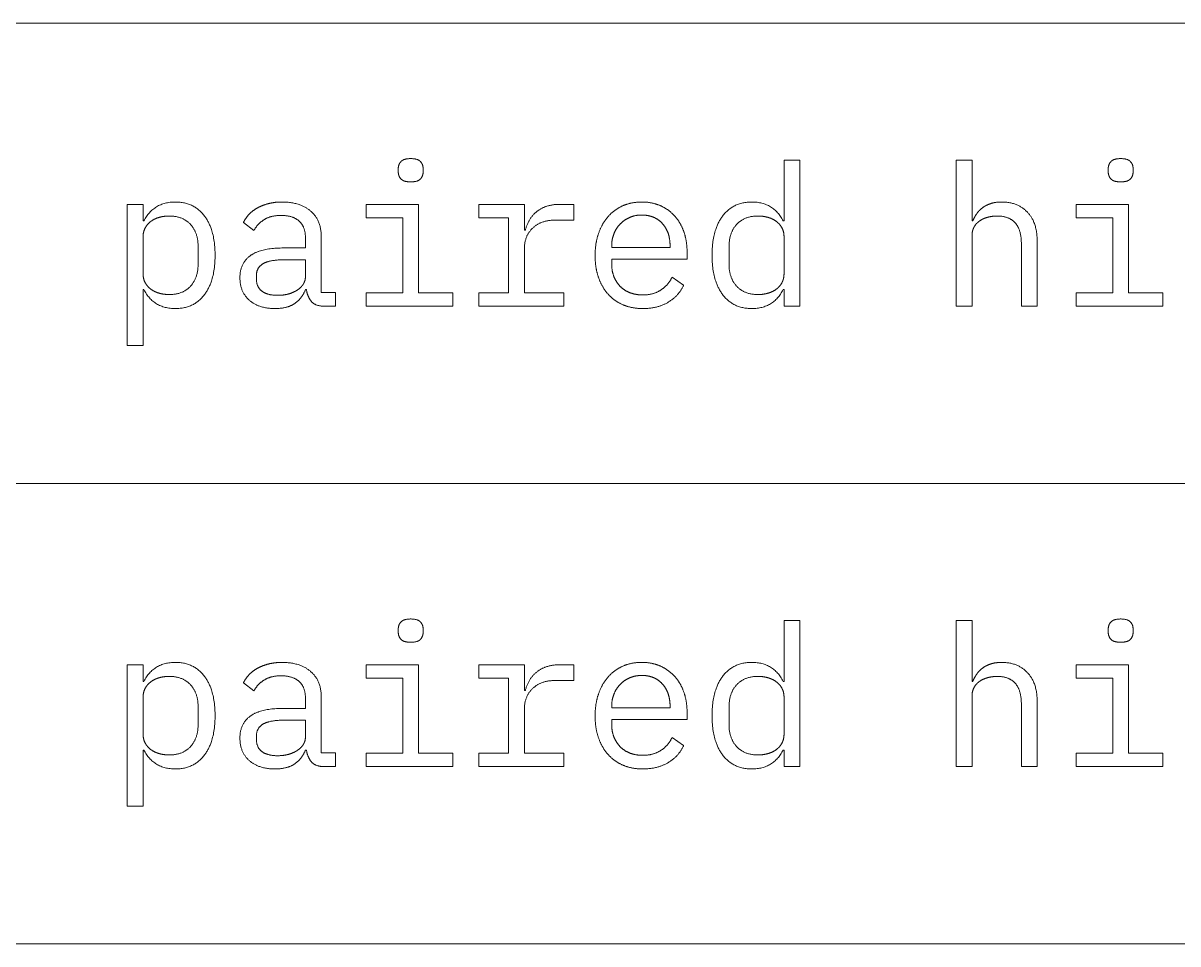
# Model space of a CAD drawing. Header units: millimetres. Extents: x 25 to 584, y 11 to 410.
# Drawn here: x 464.65 to 482.22, y 340 to 354 of the extents above; entities that cross this region are included whole.
import ezdxf

# ---------------------------------------------------------------- set-up
doc = ezdxf.new("R2010")
doc.units = ezdxf.units.MM
doc.layers.add('dims', color=7, linetype='Continuous', lineweight=5)

msp = doc.modelspace()

# ---------------------------------------------------------------- linework, layer by layer
at = {"layer": 'dims'}
for p, q in [((447.088, 354), (584, 354)), ((476.23, 351.916), (476.23, 350.992)), ((476.47, 351.916), (476.23, 351.916)), ((476.47, 349.696), (476.47, 351.916)), ((478.85, 351.916), (478.85, 349.696)), ((479.09, 351.916), (478.85, 351.916)), ((479.09, 350.992), (479.09, 351.916)), ((470.362, 351.787), (470.362, 351.739)), ((470.74, 351.739), (470.74, 351.787)), ((481.162, 351.787), (481.162, 351.739)), ((481.54, 351.739), (481.54, 351.787)), ((466.24, 351.244), (466.24, 349.096)), ((466.48, 351.244), (466.24, 351.244)), ((466.48, 350.992), (466.48, 351.244)), ((469.873, 351.244), (469.873, 351.04)), ((470.671, 351.244), (469.873, 351.244)), ((470.671, 349.9), (470.671, 351.244)), ((471.586, 351.244), (471.586, 351.04)), ((472.28, 351.244), (471.586, 351.244)), ((472.28, 350.854), (472.28, 351.244)), ((473.032, 351.244), (472.816, 351.244)), ((473.032, 351.004), (473.032, 351.244)), ((480.673, 351.244), (480.673, 351.04)), ((481.471, 351.244), (480.673, 351.244)), ((481.471, 349.9), (481.471, 351.244)), ((466.492, 350.992), (466.48, 350.992)), ((469.873, 351.04), (470.431, 351.04)), ((470.431, 351.04), (470.431, 349.9)), ((471.586, 351.04), (472.04, 351.04)), ((472.04, 351.04), (472.04, 349.9)), ((472.741, 351.004), (473.032, 351.004)), ((476.23, 350.992), (476.218, 350.992)), ((479.101, 350.992), (479.09, 350.992)), ((480.673, 351.04), (481.231, 351.04)), ((481.231, 351.04), (481.231, 349.9)), ((468.005, 350.968), (468.166, 350.848)), ((472.295, 350.854), (472.28, 350.854)), ((466.48, 350.191), (466.48, 350.749)), ((468.95, 350.734), (468.95, 350.581)), ((469.19, 349.906), (469.19, 350.758)), ((476.23, 350.749), (476.23, 350.191)), ((479.09, 349.696), (479.09, 350.77)), ((479.84, 350.647), (479.84, 349.696)), ((480.08, 349.696), (480.08, 350.689)), ((467.317, 350.602), (467.317, 350.338)), ((468.95, 350.581), (468.62, 350.581)), ((472.28, 349.9), (472.28, 350.569)), ((473.608, 350.59), (473.608, 350.611)), ((474.496, 350.59), (473.608, 350.59)), ((474.496, 350.623), (474.496, 350.59)), ((474.755, 350.41), (474.755, 350.524)), ((475.393, 350.338), (475.393, 350.602)), ((468.62, 350.401), (468.95, 350.401)), ((468.95, 350.401), (468.95, 350.146)), ((473.608, 350.41), (474.755, 350.41)), ((473.608, 350.338), (473.608, 350.41)), ((468.205, 350.104), (468.205, 350.167)), ((474.703, 350.017), (474.526, 350.137)), ((466.48, 349.948), (466.492, 349.948)), ((466.48, 349.096), (466.48, 349.948)), ((468.95, 349.948), (468.965, 349.948)), ((476.218, 349.948), (476.23, 349.948)), ((476.23, 349.948), (476.23, 349.696)), ((469.405, 349.906), (469.19, 349.906)), ((469.405, 349.696), (469.405, 349.906)), ((469.873, 349.9), (469.873, 349.696)), ((470.431, 349.9), (469.873, 349.9)), ((471.193, 349.9), (470.671, 349.9)), ((471.193, 349.696), (471.193, 349.9)), ((471.586, 349.9), (471.586, 349.696)), ((472.04, 349.9), (471.586, 349.9)), ((472.88, 349.9), (472.28, 349.9)), ((472.88, 349.696), (472.88, 349.9)), ((480.673, 349.9), (480.673, 349.696)), ((481.231, 349.9), (480.673, 349.9)), ((481.993, 349.9), (481.471, 349.9)), ((481.993, 349.696), (481.993, 349.9)), ((469.24, 349.696), (469.405, 349.696)), ((469.873, 349.696), (471.193, 349.696)), ((471.586, 349.696), (472.88, 349.696)), ((476.23, 349.696), (476.47, 349.696)), ((478.85, 349.696), (479.09, 349.696)), ((479.84, 349.696), (480.08, 349.696)), ((480.673, 349.696), (481.993, 349.696)), ((466.24, 349.096), (466.48, 349.096)), ((447.088, 347), (584, 347)), ((476.23, 344.916), (476.23, 343.992)), ((476.47, 344.916), (476.23, 344.916)), ((476.47, 342.696), (476.47, 344.916)), ((478.85, 344.916), (478.85, 342.696)), ((479.09, 344.916), (478.85, 344.916)), ((479.09, 343.992), (479.09, 344.916)), ((470.362, 344.787), (470.362, 344.739)), ((470.74, 344.739), (470.74, 344.787)), ((481.162, 344.787), (481.162, 344.739)), ((481.54, 344.739), (481.54, 344.787)), ((466.24, 344.244), (466.24, 342.096)), ((466.48, 344.244), (466.24, 344.244)), ((466.48, 343.992), (466.48, 344.244)), ((469.873, 344.244), (469.873, 344.04)), ((470.671, 344.244), (469.873, 344.244)), ((470.671, 342.9), (470.671, 344.244)), ((471.586, 344.244), (471.586, 344.04)), ((472.28, 344.244), (471.586, 344.244)), ((472.28, 343.854), (472.28, 344.244)), ((473.032, 344.244), (472.816, 344.244)), ((473.032, 344.004), (473.032, 344.244)), ((480.673, 344.244), (480.673, 344.04)), ((481.471, 344.244), (480.673, 344.244)), ((481.471, 342.9), (481.471, 344.244)), ((466.492, 343.992), (466.48, 343.992)), ((468.005, 343.968), (468.166, 343.848)), ((469.873, 344.04), (470.431, 344.04)), ((470.431, 344.04), (470.431, 342.9)), ((471.586, 344.04), (472.04, 344.04)), ((472.04, 344.04), (472.04, 342.9)), ((472.741, 344.004), (473.032, 344.004)), ((476.23, 343.992), (476.218, 343.992)), ((479.101, 343.992), (479.09, 343.992)), ((480.673, 344.04), (481.231, 344.04)), ((481.231, 344.04), (481.231, 342.9)), ((472.295, 343.854), (472.28, 343.854)), ((466.48, 343.191), (466.48, 343.749)), ((468.95, 343.734), (468.95, 343.581)), ((469.19, 342.906), (469.19, 343.758)), ((473.608, 343.59), (473.608, 343.611)), ((474.496, 343.623), (474.496, 343.59)), ((476.23, 343.749), (476.23, 343.191)), ((479.09, 342.696), (479.09, 343.77)), ((479.84, 343.647), (479.84, 342.696)), ((480.08, 342.696), (480.08, 343.689)), ((467.317, 343.602), (467.317, 343.338)), ((468.95, 343.581), (468.62, 343.581)), ((472.28, 342.9), (472.28, 343.569)), ((474.496, 343.59), (473.608, 343.59)), ((474.755, 343.41), (474.755, 343.524)), ((475.393, 343.338), (475.393, 343.602)), ((468.62, 343.401), (468.95, 343.401)), ((468.95, 343.401), (468.95, 343.146)), ((473.608, 343.41), (474.755, 343.41)), ((473.608, 343.338), (473.608, 343.41)), ((468.205, 343.104), (468.205, 343.167)), ((474.703, 343.017), (474.526, 343.137)), ((466.48, 342.948), (466.492, 342.948)), ((466.48, 342.096), (466.48, 342.948)), ((468.95, 342.948), (468.965, 342.948)), ((469.405, 342.906), (469.19, 342.906)), ((469.405, 342.696), (469.405, 342.906)), ((476.218, 342.948), (476.23, 342.948)), ((476.23, 342.948), (476.23, 342.696)), ((469.873, 342.9), (469.873, 342.696)), ((470.431, 342.9), (469.873, 342.9)), ((471.193, 342.9), (470.671, 342.9)), ((471.193, 342.696), (471.193, 342.9)), ((471.586, 342.9), (471.586, 342.696)), ((472.04, 342.9), (471.586, 342.9)), ((472.88, 342.9), (472.28, 342.9)), ((472.88, 342.696), (472.88, 342.9)), ((480.673, 342.9), (480.673, 342.696)), ((481.231, 342.9), (480.673, 342.9)), ((481.993, 342.9), (481.471, 342.9)), ((481.993, 342.696), (481.993, 342.9)), ((469.24, 342.696), (469.405, 342.696)), ((469.873, 342.696), (471.193, 342.696)), ((471.586, 342.696), (472.88, 342.696)), ((476.23, 342.696), (476.47, 342.696)), ((478.85, 342.696), (479.09, 342.696)), ((479.84, 342.696), (480.08, 342.696)), ((480.673, 342.696), (481.993, 342.696)), ((466.24, 342.096), (466.48, 342.096)), ((447.088, 340), (584, 340))]:
    msp.add_line(p, q, dxfattribs=at)
for points in [[(470.362, 351.787), (470.362, 351.853), (470.404, 351.896)], [(470.404, 351.896), (470.446, 351.94), (470.551, 351.94)], [(470.551, 351.94), (470.656, 351.94), (470.698, 351.896)], [(470.698, 351.896), (470.74, 351.853), (470.74, 351.787)], [(481.162, 351.787), (481.162, 351.853), (481.204, 351.896)], [(481.204, 351.896), (481.246, 351.94), (481.351, 351.94)], [(481.351, 351.94), (481.456, 351.94), (481.498, 351.896)], [(481.498, 351.896), (481.54, 351.853), (481.54, 351.787)], [(470.404, 351.629), (470.362, 351.673), (470.362, 351.739)], [(470.74, 351.739), (470.74, 351.673), (470.698, 351.629)], [(481.204, 351.629), (481.162, 351.673), (481.162, 351.739)], [(481.54, 351.739), (481.54, 351.673), (481.498, 351.629)], [(470.551, 351.586), (470.446, 351.586), (470.404, 351.629)], [(470.698, 351.629), (470.656, 351.586), (470.551, 351.586)], [(481.351, 351.586), (481.246, 351.586), (481.204, 351.629)], [(481.498, 351.629), (481.456, 351.586), (481.351, 351.586)], [(466.492, 350.992), (466.642, 351.28), (466.97, 351.28)], [(466.97, 351.28), (467.255, 351.28), (467.415, 351.067)], [(468.085, 351.085), (468.136, 351.142), (468.211, 351.185)], [(468.211, 351.185), (468.286, 351.229), (468.382, 351.254)], [(468.382, 351.254), (468.478, 351.28), (468.595, 351.28)], [(468.595, 351.28), (468.868, 351.28), (469.029, 351.142)], [(472.476, 351.14), (472.61, 351.244), (472.816, 351.244)], [(473.554, 351.059), (473.647, 351.166), (473.778, 351.223)], [(473.778, 351.223), (473.908, 351.28), (474.067, 351.28)], [(474.067, 351.28), (474.223, 351.28), (474.351, 351.223)], [(474.351, 351.223), (474.478, 351.166), (474.568, 351.065)], [(475.296, 351.067), (475.456, 351.28), (475.741, 351.28)], [(475.741, 351.28), (476.068, 351.28), (476.218, 350.992)], [(479.161, 351.101), (479.197, 351.154), (479.25, 351.193)], [(479.25, 351.193), (479.302, 351.232), (479.374, 351.256)], [(479.374, 351.256), (479.446, 351.28), (479.542, 351.28)], [(479.542, 351.28), (479.785, 351.28), (479.932, 351.125)], [(466.597, 350.984), (466.543, 350.944), (466.512, 350.885)], [(466.723, 351.046), (466.651, 351.025), (466.597, 350.984)], [(466.876, 351.067), (466.795, 351.067), (466.723, 351.046)], [(467.202, 350.939), (467.086, 351.067), (466.876, 351.067)], [(467.415, 351.067), (467.575, 350.854), (467.575, 350.47)], [(468.005, 350.968), (468.035, 351.028), (468.085, 351.085)], [(468.325, 351.014), (468.226, 350.953), (468.166, 350.848)], [(468.58, 351.076), (468.425, 351.076), (468.325, 351.014)], [(468.854, 350.99), (468.757, 351.076), (468.58, 351.076)], [(468.95, 350.734), (468.95, 350.905), (468.854, 350.99)], [(469.029, 351.142), (469.19, 351.004), (469.19, 350.758)], [(472.295, 350.854), (472.342, 351.037), (472.476, 351.14)], [(472.741, 351.004), (472.535, 351.004), (472.407, 350.884)], [(473.409, 350.803), (473.461, 350.953), (473.554, 351.059)], [(473.884, 351.046), (473.8, 351.01), (473.739, 350.947)], [(474.067, 351.082), (473.968, 351.082), (473.884, 351.046)], [(474.243, 351.049), (474.163, 351.082), (474.067, 351.082)], [(474.378, 350.954), (474.322, 351.016), (474.243, 351.049)], [(474.568, 351.065), (474.658, 350.965), (474.706, 350.827)], [(475.135, 350.47), (475.135, 350.854), (475.296, 351.067)], [(475.835, 351.067), (475.625, 351.067), (475.509, 350.939)], [(475.987, 351.046), (475.915, 351.067), (475.835, 351.067)], [(476.114, 350.984), (476.06, 351.025), (475.987, 351.046)], [(476.199, 350.885), (476.167, 350.944), (476.114, 350.984)], [(479.101, 350.992), (479.125, 351.049), (479.161, 351.101)], [(479.209, 350.995), (479.155, 350.959), (479.122, 350.902)], [(479.332, 351.049), (479.263, 351.031), (479.209, 350.995)], [(479.473, 351.067), (479.401, 351.067), (479.332, 351.049)], [(479.746, 350.963), (479.653, 351.067), (479.473, 351.067)], [(479.932, 351.125), (480.08, 350.971), (480.08, 350.689)], [(466.512, 350.885), (466.48, 350.827), (466.48, 350.749)], [(467.317, 350.602), (467.317, 350.812), (467.202, 350.939)], [(472.407, 350.884), (472.28, 350.764), (472.28, 350.569)], [(473.739, 350.947), (473.677, 350.884), (473.643, 350.798)], [(474.465, 350.809), (474.433, 350.893), (474.378, 350.954)], [(474.496, 350.623), (474.496, 350.725), (474.465, 350.809)], [(474.706, 350.827), (474.755, 350.689), (474.755, 350.524)], [(475.509, 350.939), (475.393, 350.812), (475.393, 350.602)], [(476.23, 350.749), (476.23, 350.827), (476.199, 350.885)], [(479.122, 350.902), (479.09, 350.845), (479.09, 350.77)], [(479.84, 350.647), (479.84, 350.86), (479.746, 350.963)], [(473.356, 350.467), (473.356, 350.653), (473.409, 350.803)], [(473.643, 350.798), (473.608, 350.713), (473.608, 350.611)], [(467.575, 350.47), (467.575, 350.086), (467.415, 349.873)], [(467.953, 350.131), (467.953, 350.347), (468.111, 350.464)], [(468.111, 350.464), (468.268, 350.581), (468.62, 350.581)], [(473.407, 350.135), (473.356, 350.284), (473.356, 350.467)], [(475.296, 349.873), (475.135, 350.086), (475.135, 350.47)], [(467.202, 350), (467.317, 350.128), (467.317, 350.338)], [(468.304, 350.341), (468.205, 350.281), (468.205, 350.167)], [(468.62, 350.401), (468.403, 350.401), (468.304, 350.341)], [(473.608, 350.338), (473.608, 350.236), (473.641, 350.149)], [(475.393, 350.338), (475.393, 350.128), (475.509, 350)], [(466.48, 350.191), (466.48, 350.113), (466.512, 350.054)], [(468.097, 349.786), (467.953, 349.912), (467.953, 350.131)], [(468.918, 350.033), (468.95, 350.086), (468.95, 350.146)], [(473.553, 349.88), (473.458, 349.987), (473.407, 350.135)], [(473.641, 350.149), (473.675, 350.062), (473.736, 349.999)], [(474.352, 349.939), (474.466, 350.011), (474.526, 350.137)], [(476.199, 350.054), (476.23, 350.113), (476.23, 350.191)], [(466.97, 349.66), (466.642, 349.66), (466.492, 349.948)], [(466.512, 350.054), (466.543, 349.996), (466.597, 349.955)], [(466.597, 349.955), (466.651, 349.915), (466.723, 349.894)], [(466.876, 349.873), (467.086, 349.873), (467.202, 350)], [(468.205, 350.104), (468.205, 349.984), (468.291, 349.922)], [(468.696, 349.883), (468.772, 349.906), (468.829, 349.943)], [(468.95, 349.948), (468.898, 349.813), (468.786, 349.736)], [(468.829, 349.943), (468.886, 349.981), (468.918, 350.033)], [(469.04, 349.768), (468.98, 349.84), (468.965, 349.948)], [(473.736, 349.999), (473.797, 349.936), (473.886, 349.901)], [(474.082, 349.867), (474.238, 349.867), (474.352, 349.939)], [(474.703, 350.017), (474.635, 349.861), (474.474, 349.76)], [(475.509, 350), (475.625, 349.873), (475.835, 349.873)], [(476.218, 349.948), (476.068, 349.66), (475.741, 349.66)], [(475.987, 349.894), (476.06, 349.915), (476.114, 349.955)], [(476.114, 349.955), (476.167, 349.996), (476.199, 350.054)], [(466.723, 349.894), (466.795, 349.873), (466.876, 349.873)], [(467.415, 349.873), (467.255, 349.66), (466.97, 349.66)], [(468.485, 349.66), (468.241, 349.66), (468.097, 349.786)], [(468.291, 349.922), (468.376, 349.861), (468.526, 349.861)], [(468.526, 349.861), (468.62, 349.861), (468.696, 349.883)], [(469.24, 349.696), (469.1, 349.696), (469.04, 349.768)], [(473.781, 349.717), (473.647, 349.774), (473.553, 349.88)], [(473.886, 349.901), (473.975, 349.867), (474.082, 349.867)], [(474.474, 349.76), (474.313, 349.66), (474.082, 349.66)], [(475.741, 349.66), (475.456, 349.66), (475.296, 349.873)], [(475.835, 349.873), (475.915, 349.873), (475.987, 349.894)], [(468.786, 349.736), (468.673, 349.66), (468.485, 349.66)], [(474.082, 349.66), (473.915, 349.66), (473.781, 349.717)], [(470.362, 344.787), (470.362, 344.853), (470.404, 344.896)], [(470.404, 344.896), (470.446, 344.94), (470.551, 344.94)], [(470.551, 344.94), (470.656, 344.94), (470.698, 344.896)], [(470.698, 344.896), (470.74, 344.853), (470.74, 344.787)], [(481.162, 344.787), (481.162, 344.853), (481.204, 344.896)], [(481.204, 344.896), (481.246, 344.94), (481.351, 344.94)], [(481.351, 344.94), (481.456, 344.94), (481.498, 344.896)], [(481.498, 344.896), (481.54, 344.853), (481.54, 344.787)], [(470.404, 344.629), (470.362, 344.673), (470.362, 344.739)], [(470.74, 344.739), (470.74, 344.673), (470.698, 344.629)], [(481.204, 344.629), (481.162, 344.673), (481.162, 344.739)], [(481.54, 344.739), (481.54, 344.673), (481.498, 344.629)], [(470.551, 344.586), (470.446, 344.586), (470.404, 344.629)], [(470.698, 344.629), (470.656, 344.586), (470.551, 344.586)], [(481.351, 344.586), (481.246, 344.586), (481.204, 344.629)], [(481.498, 344.629), (481.456, 344.586), (481.351, 344.586)], [(466.492, 343.992), (466.642, 344.28), (466.97, 344.28)], [(466.97, 344.28), (467.255, 344.28), (467.415, 344.067)], [(468.085, 344.085), (468.136, 344.142), (468.211, 344.185)], [(468.211, 344.185), (468.286, 344.229), (468.382, 344.254)], [(468.382, 344.254), (468.478, 344.28), (468.595, 344.28)], [(468.595, 344.28), (468.868, 344.28), (469.029, 344.142)], [(469.029, 344.142), (469.19, 344.004), (469.19, 343.758)], [(472.295, 343.854), (472.342, 344.037), (472.476, 344.14)], [(472.476, 344.14), (472.61, 344.244), (472.816, 344.244)], [(473.554, 344.059), (473.647, 344.166), (473.778, 344.223)], [(473.778, 344.223), (473.908, 344.28), (474.067, 344.28)], [(474.067, 344.28), (474.223, 344.28), (474.351, 344.223)], [(474.351, 344.223), (474.478, 344.166), (474.568, 344.065)], [(475.296, 344.067), (475.456, 344.28), (475.741, 344.28)], [(475.741, 344.28), (476.068, 344.28), (476.218, 343.992)], [(479.161, 344.101), (479.197, 344.154), (479.25, 344.193)], [(479.25, 344.193), (479.302, 344.232), (479.374, 344.256)], [(479.374, 344.256), (479.446, 344.28), (479.542, 344.28)], [(479.542, 344.28), (479.785, 344.28), (479.932, 344.125)], [(466.597, 343.984), (466.543, 343.944), (466.512, 343.885)], [(466.723, 344.046), (466.651, 344.025), (466.597, 343.984)], [(466.876, 344.067), (466.795, 344.067), (466.723, 344.046)], [(467.202, 343.939), (467.086, 344.067), (466.876, 344.067)], [(467.415, 344.067), (467.575, 343.854), (467.575, 343.47)], [(468.005, 343.968), (468.035, 344.028), (468.085, 344.085)], [(468.325, 344.014), (468.226, 343.953), (468.166, 343.848)], [(468.58, 344.076), (468.425, 344.076), (468.325, 344.014)], [(468.854, 343.99), (468.757, 344.076), (468.58, 344.076)], [(468.95, 343.734), (468.95, 343.905), (468.854, 343.99)], [(472.741, 344.004), (472.535, 344.004), (472.407, 343.884)], [(473.409, 343.803), (473.461, 343.953), (473.554, 344.059)], [(473.884, 344.046), (473.8, 344.01), (473.739, 343.947)], [(474.067, 344.082), (473.968, 344.082), (473.884, 344.046)], [(474.243, 344.049), (474.163, 344.082), (474.067, 344.082)], [(474.378, 343.954), (474.322, 344.016), (474.243, 344.049)], [(474.568, 344.065), (474.658, 343.965), (474.706, 343.827)], [(475.135, 343.47), (475.135, 343.854), (475.296, 344.067)], [(475.835, 344.067), (475.625, 344.067), (475.509, 343.939)], [(475.987, 344.046), (475.915, 344.067), (475.835, 344.067)], [(476.114, 343.984), (476.06, 344.025), (475.987, 344.046)], [(476.199, 343.885), (476.167, 343.944), (476.114, 343.984)], [(479.101, 343.992), (479.125, 344.049), (479.161, 344.101)], [(479.209, 343.995), (479.155, 343.959), (479.122, 343.902)], [(479.332, 344.049), (479.263, 344.031), (479.209, 343.995)], [(479.473, 344.067), (479.401, 344.067), (479.332, 344.049)], [(479.746, 343.963), (479.653, 344.067), (479.473, 344.067)], [(479.84, 343.647), (479.84, 343.86), (479.746, 343.963)], [(479.932, 344.125), (480.08, 343.971), (480.08, 343.689)], [(466.512, 343.885), (466.48, 343.827), (466.48, 343.749)], [(467.317, 343.602), (467.317, 343.812), (467.202, 343.939)], [(472.407, 343.884), (472.28, 343.764), (472.28, 343.569)], [(473.356, 343.467), (473.356, 343.653), (473.409, 343.803)], [(473.643, 343.798), (473.608, 343.713), (473.608, 343.611)], [(473.739, 343.947), (473.677, 343.884), (473.643, 343.798)], [(474.465, 343.809), (474.433, 343.893), (474.378, 343.954)], [(474.496, 343.623), (474.496, 343.725), (474.465, 343.809)], [(474.706, 343.827), (474.755, 343.689), (474.755, 343.524)], [(475.509, 343.939), (475.393, 343.812), (475.393, 343.602)], [(476.23, 343.749), (476.23, 343.827), (476.199, 343.885)], [(479.122, 343.902), (479.09, 343.845), (479.09, 343.77)], [(467.575, 343.47), (467.575, 343.086), (467.415, 342.873)], [(467.953, 343.131), (467.953, 343.347), (468.111, 343.464)], [(468.111, 343.464), (468.268, 343.581), (468.62, 343.581)], [(473.407, 343.135), (473.356, 343.284), (473.356, 343.467)], [(475.296, 342.873), (475.135, 343.086), (475.135, 343.47)], [(467.202, 343), (467.317, 343.128), (467.317, 343.338)], [(468.304, 343.341), (468.205, 343.281), (468.205, 343.167)], [(468.62, 343.401), (468.403, 343.401), (468.304, 343.341)], [(473.608, 343.338), (473.608, 343.236), (473.641, 343.149)], [(475.393, 343.338), (475.393, 343.128), (475.509, 343)], [(466.48, 343.191), (466.48, 343.113), (466.512, 343.054)], [(468.097, 342.786), (467.953, 342.912), (467.953, 343.131)], [(468.205, 343.104), (468.205, 342.984), (468.291, 342.922)], [(468.918, 343.033), (468.95, 343.086), (468.95, 343.146)], [(473.553, 342.88), (473.458, 342.987), (473.407, 343.135)], [(473.641, 343.149), (473.675, 343.062), (473.736, 342.999)], [(474.352, 342.939), (474.466, 343.011), (474.526, 343.137)], [(476.199, 343.054), (476.23, 343.113), (476.23, 343.191)], [(466.97, 342.66), (466.642, 342.66), (466.492, 342.948)], [(466.512, 343.054), (466.543, 342.996), (466.597, 342.955)], [(466.597, 342.955), (466.651, 342.915), (466.723, 342.894)], [(466.876, 342.873), (467.086, 342.873), (467.202, 343)], [(468.291, 342.922), (468.376, 342.861), (468.526, 342.861)], [(468.696, 342.883), (468.772, 342.906), (468.829, 342.943)], [(468.95, 342.948), (468.898, 342.813), (468.786, 342.736)], [(468.829, 342.943), (468.886, 342.981), (468.918, 343.033)], [(469.04, 342.768), (468.98, 342.84), (468.965, 342.948)], [(473.736, 342.999), (473.797, 342.936), (473.886, 342.901)], [(474.082, 342.867), (474.238, 342.867), (474.352, 342.939)], [(474.703, 343.017), (474.635, 342.861), (474.474, 342.76)], [(475.509, 343), (475.625, 342.873), (475.835, 342.873)], [(476.218, 342.948), (476.068, 342.66), (475.741, 342.66)], [(475.987, 342.894), (476.06, 342.915), (476.114, 342.955)], [(476.114, 342.955), (476.167, 342.996), (476.199, 343.054)], [(466.723, 342.894), (466.795, 342.873), (466.876, 342.873)], [(467.415, 342.873), (467.255, 342.66), (466.97, 342.66)], [(468.485, 342.66), (468.241, 342.66), (468.097, 342.786)], [(468.786, 342.736), (468.673, 342.66), (468.485, 342.66)], [(468.526, 342.861), (468.62, 342.861), (468.696, 342.883)], [(469.24, 342.696), (469.1, 342.696), (469.04, 342.768)], [(473.781, 342.717), (473.647, 342.774), (473.553, 342.88)], [(473.886, 342.901), (473.975, 342.867), (474.082, 342.867)], [(474.474, 342.76), (474.313, 342.66), (474.082, 342.66)], [(475.741, 342.66), (475.456, 342.66), (475.296, 342.873)], [(475.835, 342.873), (475.915, 342.873), (475.987, 342.894)], [(474.082, 342.66), (473.915, 342.66), (473.781, 342.717)]]:
    msp.add_open_spline(points, degree=2, dxfattribs=at)

doc.saveas('drawing.dxf')
